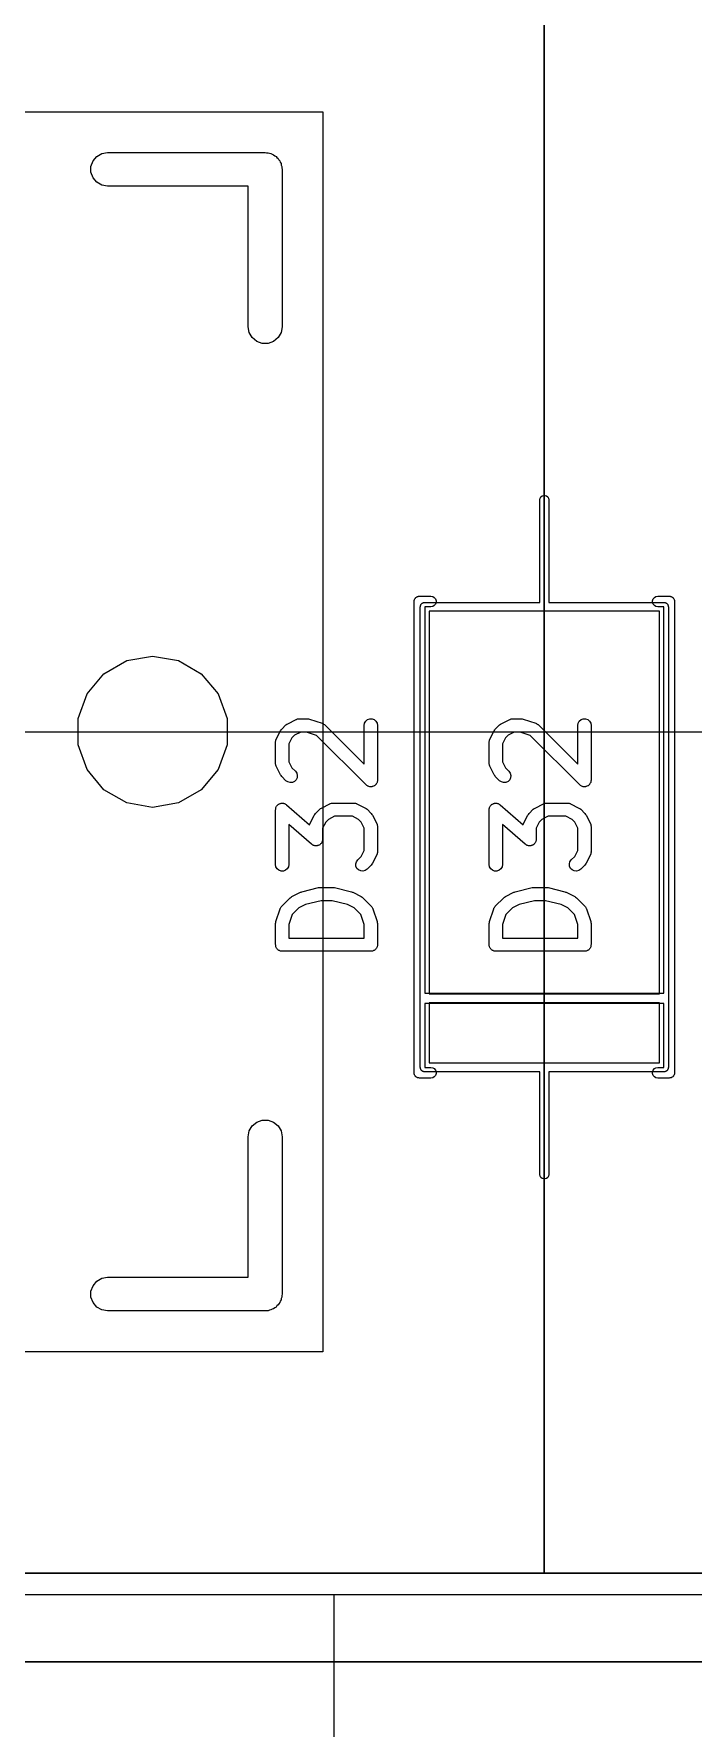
# Model space of a CAD drawing. Header units: millimetres. Extents: x 24 to 200, y 24 to 188.
# Drawn here: x 85.77 to 93.2, y 68.38 to 87.5 of the extents above; entities that cross this region are included whole.
import ezdxf

# ---------------------------------------------------------------- set-up
doc = ezdxf.new("R2010")
doc.units = ezdxf.units.MM
for name, color, linetype in [('3_SwitchPlate', 6, 'Continuous'), ('5_左天板', 1, 'Continuous'), ('7_PCBサンプル', 7, 'Continuous')]:
    doc.layers.add(name, color=color, linetype=linetype)
doc.layers.add('補助線', color=4, linetype='Continuous', lineweight=5, transparency=0.5)

# ---------------------------------------------------------------- blocks, each defined once
blk = doc.blocks.new('hhskb2-F.SilkS')
at = {"layer": '7_PCBサンプル'}
for p, q in [((73.3844, -100.617), (73.407, -100.555)), ((73.3844, -100.683), (73.3844, -100.617)), ((73.407, -100.555), (73.4495, -100.504)), ((73.4495, -100.504), (73.5068, -100.471)), ((73.5068, -100.471), (73.572, -100.459)), ((73.572, -100.459), (75.35, -100.459)), ((75.35, -100.459), (75.3664, -100.462)), ((75.3664, -100.462), (75.3831, -100.462)), ((75.3831, -100.462), (75.3987, -100.468)), ((75.3987, -100.468), (75.4152, -100.471)), ((75.4152, -100.471), (75.4296, -100.479)), ((75.4296, -100.479), (75.4453, -100.485)), ((75.4453, -100.485), (75.458, -100.496)), ((75.458, -100.496), (75.4725, -100.504)), ((75.4725, -100.504), (75.4832, -100.517)), ((75.4832, -100.517), (75.4959, -100.528)), ((75.4959, -100.528), (75.5043, -100.542)), ((75.5043, -100.542), (75.515, -100.555)), ((75.515, -100.555), (75.5207, -100.57)), ((75.5207, -100.57), (75.529, -100.585)), ((75.529, -100.585), (75.5319, -100.601)), ((75.5319, -100.601), (75.5376, -100.617)), ((75.5376, -100.617), (75.5376, -100.634)), ((73.407, -100.745), (73.3844, -100.683)), ((73.4495, -100.796), (73.407, -100.745)), ((73.5068, -100.829), (73.4495, -100.796)), ((75.5376, -100.634), (75.5405, -100.65)), ((75.5405, -100.65), (75.5405, -102.428)), ((73.572, -100.84), (73.5068, -100.829)), ((75.1595, -100.84), (73.572, -100.84)), ((75.1595, -102.428), (75.1595, -100.84)), ((75.171, -102.493), (75.1595, -102.428)), ((75.2041, -102.55), (75.171, -102.493)), ((75.529, -102.493), (75.4959, -102.55)), ((75.5405, -102.428), (75.529, -102.493)), ((75.2548, -102.593), (75.2041, -102.55)), ((75.3169, -102.616), (75.2548, -102.593)), ((75.3831, -102.616), (75.3169, -102.616)), ((75.4453, -102.593), (75.3831, -102.616)), ((75.4959, -102.55), (75.4453, -102.593)), ((77.03, -105.53), (77.0309, -105.525)), ((77.03, -110.85), (77.03, -105.53)), ((77.0309, -105.52), (77.0327, -105.515)), ((77.0309, -105.525), (77.0309, -105.52)), ((77.0327, -105.515), (77.0336, -105.509)), ((77.0336, -105.509), (77.0362, -105.505)), ((77.0362, -105.505), (77.038, -105.5)), ((77.038, -105.5), (77.0414, -105.496)), ((77.0414, -105.496), (77.044, -105.491)), ((77.044, -105.491), (77.0481, -105.488)), ((77.0481, -105.488), (77.0514, -105.484)), ((77.0514, -105.484), (77.056, -105.481)), ((77.056, -105.481), (77.06, -105.478)), ((77.06, -105.478), (77.0649, -105.476)), ((77.0649, -105.476), (77.0695, -105.474)), ((77.0695, -105.474), (77.0747, -105.473)), ((77.0747, -105.473), (77.0796, -105.471)), ((77.0796, -105.471), (77.0848, -105.471)), ((77.0848, -105.471), (77.09, -105.47)), ((77.09, -105.47), (77.22, -105.47)), ((77.22, -105.59), (77.15, -105.59)), ((77.15, -105.59), (77.15, -109.95)), ((77.22, -105.47), (77.2405, -105.474)), ((77.2405, -105.586), (77.22, -105.59)), ((77.2405, -105.474), (77.2586, -105.484)), ((77.2586, -105.576), (77.2405, -105.586)), ((77.2586, -105.484), (77.272, -105.5)), ((77.272, -105.56), (77.2586, -105.576)), ((77.272, -105.5), (77.2791, -105.52)), ((77.2791, -105.54), (77.272, -105.56)), ((77.2791, -105.52), (77.2791, -105.54)), ((79.7209, -105.52), (79.728, -105.5)), ((79.7209, -105.54), (79.7209, -105.52)), ((79.728, -105.56), (79.7209, -105.54)), ((79.728, -105.5), (79.7414, -105.484)), ((79.7414, -105.576), (79.728, -105.56)), ((79.7414, -105.484), (79.7595, -105.474)), ((79.7595, -105.586), (79.7414, -105.576)), ((79.7595, -105.474), (79.78, -105.47)), ((79.78, -105.59), (79.7595, -105.586)), ((79.78, -105.47), (79.91, -105.47)), ((79.85, -105.59), (79.78, -105.59)), ((79.85, -109.95), (79.85, -105.59)), ((79.91, -105.47), (79.9152, -105.471)), ((79.9152, -105.471), (79.9204, -105.471)), ((79.9204, -105.471), (79.9253, -105.473)), ((79.9253, -105.473), (79.9305, -105.474)), ((79.9305, -105.474), (79.9351, -105.476)), ((79.9351, -105.476), (79.94, -105.478)), ((79.94, -105.478), (79.944, -105.481)), ((79.944, -105.481), (79.9486, -105.484)), ((79.9486, -105.484), (79.9519, -105.488)), ((79.9519, -105.488), (79.956, -105.491)), ((79.956, -105.491), (79.9586, -105.496)), ((79.9586, -105.496), (79.962, -105.5)), ((79.962, -105.5), (79.9638, -105.505)), ((79.9638, -105.505), (79.9664, -105.509)), ((79.9664, -105.509), (79.9673, -105.515)), ((79.9673, -105.515), (79.9691, -105.52)), ((79.9691, -105.52), (79.9691, -105.525)), ((79.9691, -105.525), (79.97, -105.53)), ((79.97, -105.53), (79.97, -110.85)), ((73.7879, -106.197), (74.08, -106.146)), ((74.08, -106.146), (74.3721, -106.197)), ((73.3403, -106.573), (73.531, -106.346)), ((73.531, -106.346), (73.7879, -106.197)), ((74.3721, -106.197), (74.629, -106.346)), ((74.629, -106.346), (74.8197, -106.573)), ((73.2388, -106.852), (73.3403, -106.573)), ((74.8197, -106.573), (74.9212, -106.852)), ((73.2388, -107.148), (73.2388, -106.852)), ((74.9212, -106.852), (74.9212, -107.148)), ((75.537, -106.97), (75.5846, -106.923)), ((75.5846, -106.923), (75.5944, -106.916)), ((75.5944, -106.916), (75.6041, -106.909)), ((75.6041, -106.909), (75.6993, -106.861)), ((75.6993, -106.861), (75.7035, -106.86)), ((75.7035, -106.86), (75.7072, -106.858)), ((75.7072, -106.858), (75.7159, -106.856)), ((75.7159, -106.856), (75.7243, -106.854)), ((75.7243, -106.854), (75.7286, -106.854)), ((75.7286, -106.854), (75.7329, -106.853)), ((75.7329, -106.853), (75.8281, -106.853)), ((75.8281, -106.853), (75.8399, -106.855)), ((75.8399, -106.855), (75.8518, -106.857)), ((75.8518, -106.857), (75.9947, -106.905)), ((75.9947, -106.905), (75.9985, -106.907)), ((75.9985, -106.907), (76.0026, -106.908)), ((76.0026, -106.908), (76.0098, -106.913)), ((76.0098, -106.913), (76.0176, -106.917)), ((76.0176, -106.917), (76.0204, -106.92)), ((76.0204, -106.92), (76.024, -106.923)), ((76.024, -106.923), (76.4674, -107.366)), ((76.4674, -106.928), (76.4719, -106.902)), ((76.4674, -107.366), (76.4674, -106.928)), ((76.4719, -106.902), (76.4849, -106.88)), ((76.4849, -106.88), (76.5049, -106.863)), ((76.5049, -106.863), (76.5294, -106.854)), ((76.5294, -106.854), (76.5554, -106.854)), ((76.5554, -106.854), (76.5799, -106.863)), ((76.5799, -106.863), (76.5998, -106.88)), ((76.5998, -106.88), (76.6129, -106.902)), ((76.6129, -106.902), (76.6174, -106.928)), ((76.6174, -106.928), (76.6174, -107.547)), ((75.4674, -107.119), (75.4681, -107.114)), ((75.4674, -107.357), (75.4674, -107.119)), ((75.4679, -107.11), (75.4704, -107.102)), ((75.4681, -107.114), (75.4679, -107.11)), ((75.4704, -107.102), (75.4719, -107.093)), ((75.4719, -107.093), (75.4741, -107.089)), ((75.4741, -107.089), (75.4753, -107.085)), ((75.4753, -107.085), (75.5229, -106.99)), ((75.5229, -106.99), (75.5301, -106.98)), ((75.5301, -106.98), (75.537, -106.97)), ((75.6516, -107.068), (75.6174, -107.136)), ((75.682, -107.037), (75.6516, -107.068)), ((75.7506, -107.003), (75.682, -107.037)), ((75.8159, -107.003), (75.7506, -107.003)), ((75.9304, -107.041), (75.8159, -107.003)), ((76.4893, -107.6), (75.9304, -107.041)), ((73.3403, -107.427), (73.2388, -107.148)), ((74.9212, -107.148), (74.8197, -107.427)), ((75.6174, -107.136), (75.6174, -107.339)), ((73.531, -107.654), (73.3403, -107.427)), ((74.8197, -107.427), (74.629, -107.654)), ((75.4681, -107.361), (75.4674, -107.357)), ((75.4679, -107.365), (75.4681, -107.361)), ((75.4704, -107.374), (75.4679, -107.365)), ((75.4719, -107.382), (75.4704, -107.374)), ((75.4741, -107.386), (75.4719, -107.382)), ((75.4753, -107.39), (75.4741, -107.386)), ((75.5229, -107.485), (75.4753, -107.39)), ((75.5301, -107.495), (75.5229, -107.485)), ((75.537, -107.505), (75.5301, -107.495)), ((75.5846, -107.553), (75.537, -107.505)), ((75.6174, -107.339), (75.6516, -107.407)), ((75.6516, -107.407), (75.6907, -107.446)), ((75.6907, -107.446), (75.7056, -107.468)), ((75.7056, -107.468), (75.7123, -107.493)), ((75.7123, -107.493), (75.7101, -107.519)), ((73.7879, -107.803), (73.531, -107.654)), ((74.629, -107.654), (74.3721, -107.803)), ((75.6059, -107.567), (75.5846, -107.553)), ((75.6311, -107.574), (75.6059, -107.567)), ((75.657, -107.572), (75.6311, -107.574)), ((75.6806, -107.561), (75.657, -107.572)), ((75.6991, -107.543), (75.6806, -107.561)), ((75.7101, -107.519), (75.6991, -107.543)), ((76.4974, -107.606), (76.4893, -107.6)), ((76.5049, -107.612), (76.4974, -107.606)), ((76.508, -107.613), (76.5049, -107.612)), ((76.5107, -107.615), (76.508, -107.613)), ((76.5202, -107.618), (76.5107, -107.615)), ((76.5294, -107.621), (76.5202, -107.618)), ((76.5327, -107.621), (76.5294, -107.621)), ((76.5358, -107.622), (76.5327, -107.621)), ((76.5456, -107.621), (76.5358, -107.622)), ((76.5554, -107.621), (76.5456, -107.621)), ((76.5585, -107.62), (76.5554, -107.621)), ((76.5618, -107.62), (76.5585, -107.62)), ((76.5707, -107.615), (76.5618, -107.62)), ((76.5799, -107.612), (76.5707, -107.615)), ((76.5824, -107.61), (76.5799, -107.612)), ((76.5854, -107.609), (76.5824, -107.61)), ((76.5923, -107.602), (76.5854, -107.609)), ((76.5998, -107.595), (76.5923, -107.602)), ((76.6015, -107.592), (76.5998, -107.595)), ((76.6038, -107.59), (76.6015, -107.592)), ((76.608, -107.581), (76.6038, -107.59)), ((76.6129, -107.573), (76.608, -107.581)), ((76.6134, -107.57), (76.6129, -107.573)), ((76.6148, -107.567), (76.6134, -107.57)), ((76.6157, -107.557), (76.6148, -107.567)), ((76.6174, -107.547), (76.6157, -107.557)), ((74.08, -107.854), (73.7879, -107.803)), ((74.3721, -107.803), (74.08, -107.854)), ((75.4674, -107.88), (75.4687, -107.873)), ((75.4674, -108.5), (75.4674, -107.88)), ((75.4687, -107.873), (75.4688, -107.866)), ((75.4688, -107.866), (75.4709, -107.861)), ((75.4709, -107.861), (75.4719, -107.855)), ((75.4719, -107.855), (75.4756, -107.848)), ((75.4756, -107.848), (75.4782, -107.842)), ((75.4782, -107.842), (75.482, -107.837)), ((75.482, -107.837), (75.4849, -107.832)), ((75.4849, -107.832), (75.4905, -107.828)), ((75.4905, -107.828), (75.4954, -107.822)), ((75.4954, -107.822), (75.5004, -107.819)), ((75.5004, -107.819), (75.5049, -107.816)), ((75.5049, -107.816), (75.5118, -107.813)), ((75.5118, -107.813), (75.5182, -107.809)), ((75.5182, -107.809), (75.5239, -107.809)), ((75.5239, -107.809), (75.5294, -107.807)), ((75.5294, -107.807), (75.5367, -107.807)), ((75.5367, -107.807), (75.5439, -107.805)), ((75.5439, -107.805), (75.5496, -107.807)), ((75.5496, -107.807), (75.5554, -107.807)), ((75.5554, -107.807), (75.5623, -107.809)), ((75.5623, -107.809), (75.5695, -107.811)), ((75.5695, -107.811), (75.5744, -107.814)), ((75.5744, -107.814), (75.5799, -107.816)), ((75.5799, -107.816), (75.5855, -107.82)), ((75.5855, -107.82), (75.5918, -107.824)), ((75.5918, -107.824), (75.8518, -108.052)), ((75.9179, -107.923), (75.9655, -107.875)), ((75.9655, -107.875), (75.9754, -107.868)), ((75.9754, -107.868), (75.985, -107.861)), ((75.985, -107.861), (76.0803, -107.813)), ((76.0803, -107.813), (76.0844, -107.812)), ((76.0844, -107.812), (76.0882, -107.81)), ((76.0882, -107.81), (76.0968, -107.808)), ((76.0968, -107.808), (76.1052, -107.806)), ((76.1052, -107.806), (76.1096, -107.806)), ((76.1096, -107.806), (76.1138, -107.805)), ((76.1138, -107.805), (76.3519, -107.805)), ((76.3519, -107.805), (76.3562, -107.806)), ((76.3562, -107.806), (76.3605, -107.806)), ((76.3605, -107.806), (76.3689, -107.808)), ((76.3689, -107.808), (76.3776, -107.81)), ((76.3776, -107.81), (76.3813, -107.812)), ((76.3813, -107.812), (76.3854, -107.813)), ((76.3854, -107.813), (76.4807, -107.861)), ((76.4807, -107.861), (76.4903, -107.868)), ((76.4903, -107.868), (76.5002, -107.875)), ((76.5002, -107.875), (76.5478, -107.923)), ((75.8739, -108.27), (75.6174, -108.046)), ((75.6174, -108.046), (75.6174, -108.5)), ((75.8518, -108.052), (75.8529, -108.045)), ((75.8529, -108.045), (75.855, -108.042)), ((75.855, -108.042), (75.8563, -108.037)), ((75.8563, -108.037), (75.9039, -107.942)), ((75.9039, -107.942), (75.911, -107.933)), ((75.911, -107.933), (75.9179, -107.923)), ((76.0326, -108.02), (75.9983, -108.089)), ((76.063, -107.99), (76.0326, -108.02)), ((76.1315, -107.955), (76.063, -107.99)), ((76.3342, -107.955), (76.1315, -107.955)), ((76.4027, -107.99), (76.3342, -107.955)), ((76.4331, -108.02), (76.4027, -107.99)), ((76.4674, -108.089), (76.4331, -108.02)), ((76.5478, -107.923), (76.5547, -107.933)), ((76.5547, -107.933), (76.5618, -107.942)), ((76.5618, -107.942), (76.6095, -108.037)), ((76.6095, -108.037), (76.6107, -108.042)), ((76.6107, -108.042), (76.6129, -108.045)), ((76.6129, -108.045), (76.6144, -108.054)), ((76.6144, -108.054), (76.6169, -108.062)), ((76.6169, -108.062), (76.6166, -108.067)), ((76.6166, -108.067), (76.6174, -108.071)), ((76.6174, -108.071), (76.6174, -108.357)), ((75.8802, -108.274), (75.8739, -108.27)), ((75.9703, -108.272), (75.9653, -108.275)), ((75.9752, -108.267), (75.9703, -108.272)), ((75.9808, -108.262), (75.9752, -108.267)), ((75.9837, -108.257), (75.9808, -108.262)), ((75.9875, -108.253), (75.9837, -108.257)), ((75.9901, -108.246), (75.9875, -108.253)), ((75.9938, -108.239), (75.9901, -108.246)), ((75.9948, -108.234), (75.9938, -108.239)), ((75.9969, -108.228), (75.9948, -108.234)), ((75.9971, -108.221), (75.9969, -108.228)), ((75.9983, -108.214), (75.9971, -108.221)), ((75.9983, -108.089), (75.9983, -108.214)), ((76.4674, -108.339), (76.4674, -108.089)), ((75.8858, -108.279), (75.8802, -108.274)), ((75.8913, -108.281), (75.8858, -108.279)), ((75.8962, -108.284), (75.8913, -108.281)), ((75.9034, -108.285), (75.8962, -108.284)), ((75.9103, -108.288), (75.9034, -108.285)), ((75.9161, -108.288), (75.9103, -108.288)), ((75.9218, -108.289), (75.9161, -108.288)), ((75.929, -108.288), (75.9218, -108.289)), ((75.9364, -108.288), (75.929, -108.288)), ((75.9418, -108.286), (75.9364, -108.288)), ((75.9475, -108.285), (75.9418, -108.286)), ((75.9539, -108.281), (75.9475, -108.285)), ((75.9608, -108.279), (75.9539, -108.281)), ((75.9653, -108.275), (75.9608, -108.279)), ((76.3792, -108.468), (76.3941, -108.446)), ((76.3941, -108.446), (76.4331, -108.407)), ((76.4331, -108.407), (76.4674, -108.339)), ((76.6095, -108.39), (76.5618, -108.485)), ((76.6107, -108.386), (76.6095, -108.39)), ((76.6129, -108.382), (76.6107, -108.386)), ((76.6144, -108.374), (76.6129, -108.382)), ((76.6169, -108.365), (76.6144, -108.374)), ((76.6174, -108.357), (76.6166, -108.361)), ((76.6166, -108.361), (76.6169, -108.365)), ((75.4719, -108.525), (75.4674, -108.5)), ((75.4849, -108.548), (75.4719, -108.525)), ((75.5049, -108.564), (75.4849, -108.548)), ((75.5294, -108.573), (75.5049, -108.564)), ((75.5554, -108.573), (75.5294, -108.573)), ((75.5799, -108.564), (75.5554, -108.573)), ((75.5998, -108.548), (75.5799, -108.564)), ((75.6129, -108.525), (75.5998, -108.548)), ((75.6174, -108.5), (75.6129, -108.525)), ((76.3724, -108.493), (76.3792, -108.468)), ((76.3747, -108.519), (76.3724, -108.493)), ((76.3857, -108.543), (76.3747, -108.519)), ((76.4041, -108.561), (76.3857, -108.543)), ((76.4277, -108.572), (76.4041, -108.561)), ((76.4537, -108.574), (76.4277, -108.572)), ((76.4788, -108.567), (76.4537, -108.574)), ((76.5002, -108.553), (76.4788, -108.567)), ((76.5478, -108.505), (76.5002, -108.553)), ((76.5547, -108.495), (76.5478, -108.505)), ((76.5618, -108.485), (76.5547, -108.495)), ((75.6517, -108.861), (75.7469, -108.813)), ((75.7469, -108.813), (75.7548, -108.811)), ((75.7548, -108.811), (75.7623, -108.808)), ((75.7623, -108.808), (75.9528, -108.76)), ((75.9528, -108.76), (75.9619, -108.759)), ((75.9619, -108.759), (75.971, -108.758)), ((75.971, -108.758), (76.1138, -108.758)), ((76.1138, -108.758), (76.1228, -108.759)), ((76.1228, -108.759), (76.132, -108.76)), ((76.132, -108.76), (76.3225, -108.808)), ((76.3225, -108.808), (76.33, -108.811)), ((76.33, -108.811), (76.3378, -108.813)), ((76.3378, -108.813), (76.4331, -108.861)), ((75.4712, -109.142), (75.5188, -109)), ((75.5188, -109), (75.5209, -108.996)), ((75.5209, -108.996), (75.522, -108.992)), ((75.522, -108.992), (75.5271, -108.984)), ((75.5271, -108.984), (75.5313, -108.977)), ((75.5313, -108.977), (75.5345, -108.974)), ((75.5345, -108.974), (75.537, -108.97)), ((75.537, -108.97), (75.6322, -108.875)), ((75.6322, -108.875), (75.642, -108.868)), ((75.642, -108.868), (75.6517, -108.861)), ((75.7297, -108.99), (75.6556, -109.064)), ((75.8067, -108.951), (75.7297, -108.99)), ((75.9802, -108.908), (75.8067, -108.951)), ((76.1046, -108.908), (75.9802, -108.908)), ((76.2781, -108.951), (76.1046, -108.908)), ((76.3551, -108.99), (76.2781, -108.951)), ((76.4292, -109.064), (76.3551, -108.99)), ((76.4331, -108.861), (76.4427, -108.868)), ((76.4427, -108.868), (76.4526, -108.875)), ((76.4526, -108.875), (76.5478, -108.97)), ((76.5478, -108.97), (76.5503, -108.974)), ((76.5503, -108.974), (76.5535, -108.977)), ((76.5535, -108.977), (76.5577, -108.984)), ((76.5577, -108.984), (76.5627, -108.992)), ((76.5627, -108.992), (76.5639, -108.996)), ((76.5639, -108.996), (76.5659, -109)), ((76.5659, -109), (76.6135, -109.142)), ((75.4674, -109.166), (75.4695, -109.154)), ((75.4674, -109.404), (75.4674, -109.166)), ((75.4695, -109.154), (75.4712, -109.142)), ((75.6556, -109.064), (75.6174, -109.178)), ((75.6174, -109.178), (75.6174, -109.329)), ((76.4674, -109.178), (76.4292, -109.064)), ((76.4674, -109.329), (76.4674, -109.178)), ((76.6135, -109.142), (76.6153, -109.154)), ((76.6153, -109.154), (76.6174, -109.166)), ((76.6174, -109.166), (76.6174, -109.404)), ((75.4685, -109.411), (75.4674, -109.404)), ((75.4685, -109.417), (75.4685, -109.411)), ((75.4708, -109.423), (75.4685, -109.417)), ((75.6174, -109.329), (76.4674, -109.329)), ((76.6162, -109.417), (76.614, -109.423)), ((76.6174, -109.404), (76.6162, -109.411)), ((76.6162, -109.411), (76.6162, -109.417)), ((75.4719, -109.43), (75.4708, -109.423)), ((75.4752, -109.436), (75.4719, -109.43)), ((75.4774, -109.442), (75.4752, -109.436)), ((75.4816, -109.447), (75.4774, -109.442)), ((75.4849, -109.452), (75.4816, -109.447)), ((75.49, -109.457), (75.4849, -109.452)), ((75.4942, -109.462), (75.49, -109.457)), ((75.4999, -109.465), (75.4942, -109.462)), ((75.5049, -109.469), (75.4999, -109.465)), ((75.511, -109.471), (75.5049, -109.469)), ((75.5167, -109.475), (75.511, -109.471)), ((75.5232, -109.476), (75.5167, -109.475)), ((75.5294, -109.478), (75.5232, -109.476)), ((75.5359, -109.478), (75.5294, -109.478)), ((75.5424, -109.479), (75.5359, -109.478)), ((76.5424, -109.479), (75.5424, -109.479)), ((76.5488, -109.478), (76.5424, -109.479)), ((76.5554, -109.478), (76.5488, -109.478)), ((76.5616, -109.476), (76.5554, -109.478)), ((76.568, -109.475), (76.5616, -109.476)), ((76.5737, -109.471), (76.568, -109.475)), ((76.5799, -109.469), (76.5737, -109.471)), ((76.5849, -109.465), (76.5799, -109.469)), ((76.5906, -109.462), (76.5849, -109.465)), ((76.5948, -109.457), (76.5906, -109.462)), ((76.5998, -109.452), (76.5948, -109.457)), ((76.6031, -109.447), (76.5998, -109.452)), ((76.6073, -109.442), (76.6031, -109.447)), ((76.6096, -109.436), (76.6073, -109.442)), ((76.6129, -109.43), (76.6096, -109.436)), ((76.614, -109.423), (76.6129, -109.43)), ((77.15, -109.95), (79.85, -109.95)), ((79.85, -110.07), (77.15, -110.07)), ((77.15, -110.07), (77.15, -110.79)), ((79.85, -110.79), (79.85, -110.07)), ((77.0309, -110.855), (77.03, -110.85)), ((77.0309, -110.86), (77.0309, -110.855)), ((77.0327, -110.865), (77.0309, -110.86)), ((77.0336, -110.871), (77.0327, -110.865)), ((77.0362, -110.875), (77.0336, -110.871)), ((77.038, -110.88), (77.0362, -110.875)), ((77.0414, -110.884), (77.038, -110.88)), ((77.044, -110.889), (77.0414, -110.884)), ((77.0481, -110.892), (77.044, -110.889)), ((77.0514, -110.896), (77.0481, -110.892)), ((77.056, -110.899), (77.0514, -110.896)), ((77.06, -110.902), (77.056, -110.899)), ((77.0649, -110.904), (77.06, -110.902)), ((77.0695, -110.906), (77.0649, -110.904)), ((77.0747, -110.907), (77.0695, -110.906)), ((77.0796, -110.909), (77.0747, -110.907)), ((77.0848, -110.909), (77.0796, -110.909)), ((77.09, -110.91), (77.0848, -110.909)), ((77.22, -110.91), (77.09, -110.91)), ((77.15, -110.79), (77.22, -110.79)), ((77.22, -110.79), (77.2405, -110.794)), ((77.2405, -110.906), (77.22, -110.91)), ((77.2405, -110.794), (77.2586, -110.804)), ((77.2586, -110.896), (77.2405, -110.906)), ((77.2586, -110.804), (77.272, -110.82)), ((77.272, -110.88), (77.2586, -110.896)), ((77.272, -110.82), (77.2791, -110.84)), ((77.2791, -110.86), (77.272, -110.88)), ((77.2791, -110.84), (77.2791, -110.86)), ((79.7209, -110.84), (79.728, -110.82)), ((79.7209, -110.86), (79.7209, -110.84)), ((79.728, -110.88), (79.7209, -110.86)), ((79.728, -110.82), (79.7414, -110.804)), ((79.7414, -110.896), (79.728, -110.88)), ((79.7414, -110.804), (79.7595, -110.794)), ((79.7595, -110.906), (79.7414, -110.896)), ((79.7595, -110.794), (79.78, -110.79)), ((79.78, -110.91), (79.7595, -110.906)), ((79.78, -110.79), (79.85, -110.79)), ((79.91, -110.91), (79.78, -110.91)), ((79.9152, -110.909), (79.91, -110.91)), ((79.9204, -110.909), (79.9152, -110.909)), ((79.9253, -110.907), (79.9204, -110.909)), ((79.9305, -110.906), (79.9253, -110.907)), ((79.9351, -110.904), (79.9305, -110.906)), ((79.94, -110.902), (79.9351, -110.904)), ((79.944, -110.899), (79.94, -110.902)), ((79.9486, -110.896), (79.944, -110.899)), ((79.9519, -110.892), (79.9486, -110.896)), ((79.956, -110.889), (79.9519, -110.892)), ((79.9586, -110.884), (79.956, -110.889)), ((79.962, -110.88), (79.9586, -110.884)), ((79.9638, -110.875), (79.962, -110.88)), ((79.9664, -110.871), (79.9638, -110.875)), ((79.9673, -110.865), (79.9664, -110.871)), ((79.9691, -110.86), (79.9673, -110.865)), ((79.97, -110.85), (79.9691, -110.855)), ((79.9691, -110.855), (79.9691, -110.86)), ((75.1595, -111.572), (75.171, -111.507)), ((75.171, -111.507), (75.2041, -111.45)), ((75.2041, -111.45), (75.2548, -111.407)), ((75.2548, -111.407), (75.3169, -111.384)), ((75.3169, -111.384), (75.3831, -111.384)), ((75.3831, -111.384), (75.4453, -111.407)), ((75.4453, -111.407), (75.4959, -111.45)), ((75.4959, -111.45), (75.529, -111.507)), ((75.529, -111.507), (75.5405, -111.572)), ((75.1595, -113.159), (75.1595, -111.572)), ((75.5405, -111.572), (75.5405, -113.35)), ((73.407, -113.255), (73.4495, -113.204)), ((73.4495, -113.204), (73.5068, -113.171)), ((73.5068, -113.171), (73.572, -113.159)), ((73.572, -113.159), (75.1595, -113.159)), ((73.3844, -113.317), (73.407, -113.255)), ((73.3844, -113.383), (73.3844, -113.317)), ((73.407, -113.445), (73.3844, -113.383)), ((75.5207, -113.43), (75.515, -113.445)), ((75.529, -113.415), (75.5207, -113.43)), ((75.5319, -113.399), (75.529, -113.415)), ((75.5376, -113.383), (75.5319, -113.399)), ((75.5405, -113.35), (75.5376, -113.366)), ((75.5376, -113.366), (75.5376, -113.383)), ((73.4495, -113.496), (73.407, -113.445)), ((73.5068, -113.529), (73.4495, -113.496)), ((73.572, -113.54), (73.5068, -113.529)), ((75.35, -113.54), (73.572, -113.54)), ((75.3664, -113.538), (75.35, -113.54)), ((75.3831, -113.538), (75.3664, -113.538)), ((75.3987, -113.532), (75.3831, -113.538)), ((75.4152, -113.529), (75.3987, -113.532)), ((75.4296, -113.521), (75.4152, -113.529)), ((75.4453, -113.515), (75.4296, -113.521)), ((75.458, -113.504), (75.4453, -113.515)), ((75.4725, -113.496), (75.458, -113.504)), ((75.4832, -113.483), (75.4725, -113.496)), ((75.4959, -113.472), (75.4832, -113.483)), ((75.5043, -113.458), (75.4959, -113.472)), ((75.515, -113.445), (75.5043, -113.458))]:
    blk.add_line(p, q, dxfattribs=at)
blk = doc.blocks.new('hhskb2-F.Fab')
at = {"layer": '7_PCBサンプル'}
for p, q in [((78.45, -104.38), (78.453, -104.363)), ((78.45, -105.54), (78.45, -104.38)), ((78.453, -104.363), (78.4617, -104.348)), ((78.4617, -104.348), (78.475, -104.337)), ((78.475, -104.337), (78.4913, -104.331)), ((78.4913, -104.331), (78.5087, -104.331)), ((78.5087, -104.331), (78.525, -104.337)), ((78.525, -104.337), (78.5383, -104.348)), ((78.5383, -104.348), (78.547, -104.363)), ((78.547, -104.363), (78.55, -104.38)), ((78.55, -104.38), (78.55, -105.54)), ((77.1, -105.59), (77.1008, -105.586)), ((77.1, -110.79), (77.1, -105.59)), ((77.1008, -105.581), (77.1023, -105.577)), ((77.1008, -105.586), (77.1008, -105.581)), ((77.1023, -105.577), (77.103, -105.573)), ((77.103, -105.573), (77.1052, -105.569)), ((77.1052, -105.569), (77.1067, -105.565)), ((77.1067, -105.565), (77.1095, -105.562)), ((77.1095, -105.562), (77.1117, -105.558)), ((77.1117, -105.558), (77.115, -105.555)), ((77.115, -105.555), (77.1179, -105.552)), ((77.1179, -105.552), (77.1216, -105.55)), ((77.1216, -105.55), (77.125, -105.547)), ((77.125, -105.547), (77.1291, -105.545)), ((77.1291, -105.545), (77.1329, -105.543)), ((77.1329, -105.543), (77.1372, -105.542)), ((77.1372, -105.542), (77.1413, -105.541)), ((77.1413, -105.541), (77.1457, -105.541)), ((77.1457, -105.541), (77.15, -105.54)), ((77.15, -105.54), (78.45, -105.54)), ((78.55, -105.54), (79.85, -105.54)), ((79.85, -105.54), (79.8543, -105.541)), ((79.8543, -105.541), (79.8587, -105.541)), ((79.8587, -105.541), (79.8628, -105.542)), ((79.8628, -105.542), (79.8671, -105.543)), ((79.8671, -105.543), (79.8709, -105.545)), ((79.8709, -105.545), (79.875, -105.547)), ((79.875, -105.547), (79.8784, -105.55)), ((79.8784, -105.55), (79.8821, -105.552)), ((79.8821, -105.552), (79.885, -105.555)), ((79.885, -105.555), (79.8883, -105.558)), ((79.8883, -105.558), (79.8905, -105.562)), ((79.8905, -105.562), (79.8933, -105.565)), ((79.8933, -105.565), (79.8948, -105.569)), ((79.8948, -105.569), (79.897, -105.573)), ((79.897, -105.573), (79.8977, -105.577)), ((79.8977, -105.577), (79.8992, -105.581)), ((79.8992, -105.581), (79.8992, -105.586)), ((79.8992, -105.586), (79.9, -105.59)), ((79.9, -105.59), (79.9, -110.79)), ((77.2, -105.64), (77.2, -109.96)), ((79.8, -105.64), (77.2, -105.64)), ((79.8, -109.96), (79.8, -105.64)), ((77.947, -106.97), (77.9946, -106.923)), ((77.9946, -106.923), (78.0044, -106.916)), ((78.0044, -106.916), (78.0141, -106.909)), ((78.0141, -106.909), (78.1093, -106.861)), ((78.1093, -106.861), (78.1135, -106.86)), ((78.1135, -106.86), (78.1172, -106.858)), ((78.1172, -106.858), (78.1259, -106.856)), ((78.1259, -106.856), (78.1343, -106.854)), ((78.1343, -106.854), (78.1386, -106.854)), ((78.1386, -106.854), (78.1429, -106.853)), ((78.1429, -106.853), (78.2381, -106.853)), ((78.2381, -106.853), (78.2499, -106.855)), ((78.2499, -106.855), (78.2618, -106.857)), ((78.2618, -106.857), (78.4047, -106.905)), ((78.4047, -106.905), (78.4085, -106.907)), ((78.4085, -106.907), (78.4126, -106.908)), ((78.4126, -106.908), (78.4198, -106.913)), ((78.4198, -106.913), (78.4276, -106.917)), ((78.4276, -106.917), (78.4304, -106.92)), ((78.4304, -106.92), (78.434, -106.923)), ((78.434, -106.923), (78.8774, -107.366)), ((78.8774, -106.928), (78.8819, -106.902)), ((78.8774, -107.366), (78.8774, -106.928)), ((78.8819, -106.902), (78.8949, -106.88)), ((78.8949, -106.88), (78.9149, -106.863)), ((78.9149, -106.863), (78.9394, -106.854)), ((78.9394, -106.854), (78.9654, -106.854)), ((78.9654, -106.854), (78.9899, -106.863)), ((78.9899, -106.863), (79.0098, -106.88)), ((79.0098, -106.88), (79.0229, -106.902)), ((79.0229, -106.902), (79.0274, -106.928)), ((79.0274, -106.928), (79.0274, -107.547)), ((77.8774, -107.119), (77.8781, -107.114)), ((77.8774, -107.357), (77.8774, -107.119)), ((77.8779, -107.11), (77.8804, -107.102)), ((77.8781, -107.114), (77.8779, -107.11)), ((77.8804, -107.102), (77.8819, -107.093)), ((77.8819, -107.093), (77.8841, -107.089)), ((77.8841, -107.089), (77.8853, -107.085)), ((77.8853, -107.085), (77.9329, -106.99)), ((77.9329, -106.99), (77.9401, -106.98)), ((77.9401, -106.98), (77.947, -106.97)), ((78.0616, -107.068), (78.0274, -107.136)), ((78.092, -107.037), (78.0616, -107.068)), ((78.1606, -107.003), (78.092, -107.037)), ((78.2259, -107.003), (78.1606, -107.003)), ((78.3404, -107.041), (78.2259, -107.003)), ((78.8993, -107.6), (78.3404, -107.041)), ((78.0274, -107.136), (78.0274, -107.339)), ((77.8781, -107.361), (77.8774, -107.357)), ((77.8779, -107.365), (77.8781, -107.361)), ((77.8804, -107.374), (77.8779, -107.365)), ((77.8819, -107.382), (77.8804, -107.374)), ((77.8841, -107.386), (77.8819, -107.382)), ((77.8853, -107.39), (77.8841, -107.386)), ((77.9329, -107.485), (77.8853, -107.39)), ((77.9401, -107.495), (77.9329, -107.485)), ((77.947, -107.505), (77.9401, -107.495)), ((77.9946, -107.553), (77.947, -107.505)), ((78.0274, -107.339), (78.0616, -107.407)), ((78.0616, -107.407), (78.1007, -107.446)), ((78.1007, -107.446), (78.1156, -107.468)), ((78.1156, -107.468), (78.1223, -107.493)), ((78.1223, -107.493), (78.1201, -107.519)), ((78.0159, -107.567), (77.9946, -107.553)), ((78.0411, -107.574), (78.0159, -107.567)), ((78.067, -107.572), (78.0411, -107.574)), ((78.0906, -107.561), (78.067, -107.572)), ((78.1091, -107.543), (78.0906, -107.561)), ((78.1201, -107.519), (78.1091, -107.543)), ((78.9074, -107.606), (78.8993, -107.6)), ((78.9149, -107.612), (78.9074, -107.606)), ((78.918, -107.613), (78.9149, -107.612)), ((78.9207, -107.615), (78.918, -107.613)), ((78.9302, -107.618), (78.9207, -107.615)), ((78.9394, -107.621), (78.9302, -107.618)), ((78.9427, -107.621), (78.9394, -107.621)), ((78.9458, -107.622), (78.9427, -107.621)), ((78.9556, -107.621), (78.9458, -107.622)), ((78.9654, -107.621), (78.9556, -107.621)), ((78.9685, -107.62), (78.9654, -107.621)), ((78.9718, -107.62), (78.9685, -107.62)), ((78.9807, -107.615), (78.9718, -107.62)), ((78.9899, -107.612), (78.9807, -107.615)), ((78.9924, -107.61), (78.9899, -107.612)), ((78.9954, -107.609), (78.9924, -107.61)), ((79.0023, -107.602), (78.9954, -107.609)), ((79.0098, -107.595), (79.0023, -107.602)), ((79.0115, -107.592), (79.0098, -107.595)), ((79.0138, -107.59), (79.0115, -107.592)), ((79.018, -107.581), (79.0138, -107.59)), ((79.0229, -107.573), (79.018, -107.581)), ((79.0234, -107.57), (79.0229, -107.573)), ((79.0248, -107.567), (79.0234, -107.57)), ((79.0257, -107.557), (79.0248, -107.567)), ((79.0274, -107.547), (79.0257, -107.557)), ((77.8774, -107.88), (77.8787, -107.873)), ((77.8774, -108.5), (77.8774, -107.88)), ((77.8787, -107.873), (77.8788, -107.866)), ((77.8788, -107.866), (77.8809, -107.861)), ((77.8809, -107.861), (77.8819, -107.855)), ((77.8819, -107.855), (77.8856, -107.848)), ((77.8856, -107.848), (77.8882, -107.842)), ((77.8882, -107.842), (77.892, -107.837)), ((77.892, -107.837), (77.8949, -107.832)), ((77.8949, -107.832), (77.9005, -107.828)), ((77.9005, -107.828), (77.9054, -107.822)), ((77.9054, -107.822), (77.9104, -107.819)), ((77.9104, -107.819), (77.9149, -107.816)), ((77.9149, -107.816), (77.9218, -107.813)), ((77.9218, -107.813), (77.9282, -107.809)), ((77.9282, -107.809), (77.9339, -107.809)), ((77.9339, -107.809), (77.9394, -107.807)), ((77.9394, -107.807), (77.9467, -107.807)), ((77.9467, -107.807), (77.9539, -107.805)), ((77.9539, -107.805), (77.9596, -107.807)), ((77.9596, -107.807), (77.9654, -107.807)), ((77.9654, -107.807), (77.9723, -107.809)), ((77.9723, -107.809), (77.9795, -107.811)), ((77.9795, -107.811), (77.9844, -107.814)), ((77.9844, -107.814), (77.9899, -107.816)), ((77.9899, -107.816), (77.9955, -107.82)), ((77.9955, -107.82), (78.0018, -107.824)), ((78.0018, -107.824), (78.2618, -108.052)), ((78.3279, -107.923), (78.3755, -107.875)), ((78.3755, -107.875), (78.3854, -107.868)), ((78.3854, -107.868), (78.395, -107.861)), ((78.395, -107.861), (78.4903, -107.813)), ((78.4903, -107.813), (78.4944, -107.812)), ((78.4944, -107.812), (78.4982, -107.81)), ((78.4982, -107.81), (78.5068, -107.808)), ((78.5068, -107.808), (78.5152, -107.806)), ((78.5152, -107.806), (78.5196, -107.806)), ((78.5196, -107.806), (78.5238, -107.805)), ((78.5238, -107.805), (78.7619, -107.805)), ((78.7619, -107.805), (78.7662, -107.806)), ((78.7662, -107.806), (78.7705, -107.806)), ((78.7705, -107.806), (78.7789, -107.808)), ((78.7789, -107.808), (78.7876, -107.81)), ((78.7876, -107.81), (78.7913, -107.812)), ((78.7913, -107.812), (78.7954, -107.813)), ((78.7954, -107.813), (78.8907, -107.861)), ((78.8907, -107.861), (78.9003, -107.868)), ((78.9003, -107.868), (78.9102, -107.875)), ((78.9102, -107.875), (78.9578, -107.923)), ((78.2839, -108.27), (78.0274, -108.046)), ((78.0274, -108.046), (78.0274, -108.5)), ((78.2618, -108.052), (78.2629, -108.045)), ((78.2629, -108.045), (78.265, -108.042)), ((78.265, -108.042), (78.2663, -108.037)), ((78.2663, -108.037), (78.3139, -107.942)), ((78.3139, -107.942), (78.321, -107.933)), ((78.321, -107.933), (78.3279, -107.923)), ((78.4426, -108.02), (78.4083, -108.089)), ((78.473, -107.99), (78.4426, -108.02)), ((78.5415, -107.955), (78.473, -107.99)), ((78.7442, -107.955), (78.5415, -107.955)), ((78.8127, -107.99), (78.7442, -107.955)), ((78.8431, -108.02), (78.8127, -107.99)), ((78.8774, -108.089), (78.8431, -108.02)), ((78.9578, -107.923), (78.9647, -107.933)), ((78.9647, -107.933), (78.9718, -107.942)), ((78.9718, -107.942), (79.0195, -108.037)), ((79.0195, -108.037), (79.0207, -108.042)), ((79.0207, -108.042), (79.0229, -108.045)), ((79.0229, -108.045), (79.0244, -108.054)), ((79.0244, -108.054), (79.0269, -108.062)), ((79.0269, -108.062), (79.0266, -108.067)), ((79.0266, -108.067), (79.0274, -108.071)), ((79.0274, -108.071), (79.0274, -108.357)), ((78.2902, -108.274), (78.2839, -108.27)), ((78.3803, -108.272), (78.3753, -108.275)), ((78.3852, -108.267), (78.3803, -108.272)), ((78.3908, -108.262), (78.3852, -108.267)), ((78.3937, -108.257), (78.3908, -108.262)), ((78.3975, -108.253), (78.3937, -108.257)), ((78.4001, -108.246), (78.3975, -108.253)), ((78.4038, -108.239), (78.4001, -108.246)), ((78.4048, -108.234), (78.4038, -108.239)), ((78.4069, -108.228), (78.4048, -108.234)), ((78.4071, -108.221), (78.4069, -108.228)), ((78.4083, -108.214), (78.4071, -108.221)), ((78.4083, -108.089), (78.4083, -108.214)), ((78.8774, -108.339), (78.8774, -108.089)), ((78.2958, -108.279), (78.2902, -108.274)), ((78.3013, -108.281), (78.2958, -108.279)), ((78.3062, -108.284), (78.3013, -108.281)), ((78.3134, -108.285), (78.3062, -108.284)), ((78.3203, -108.288), (78.3134, -108.285)), ((78.3261, -108.288), (78.3203, -108.288)), ((78.3318, -108.289), (78.3261, -108.288)), ((78.339, -108.288), (78.3318, -108.289)), ((78.3464, -108.288), (78.339, -108.288)), ((78.3518, -108.286), (78.3464, -108.288)), ((78.3575, -108.285), (78.3518, -108.286)), ((78.3639, -108.281), (78.3575, -108.285)), ((78.3708, -108.279), (78.3639, -108.281)), ((78.3753, -108.275), (78.3708, -108.279)), ((78.7892, -108.468), (78.8041, -108.446)), ((78.8041, -108.446), (78.8431, -108.407)), ((78.8431, -108.407), (78.8774, -108.339)), ((79.0195, -108.39), (78.9718, -108.485)), ((79.0207, -108.386), (79.0195, -108.39)), ((79.0229, -108.382), (79.0207, -108.386)), ((79.0244, -108.374), (79.0229, -108.382)), ((79.0269, -108.365), (79.0244, -108.374)), ((79.0274, -108.357), (79.0266, -108.361)), ((79.0266, -108.361), (79.0269, -108.365)), ((77.8819, -108.525), (77.8774, -108.5)), ((77.8949, -108.548), (77.8819, -108.525)), ((77.9149, -108.564), (77.8949, -108.548)), ((77.9394, -108.573), (77.9149, -108.564)), ((77.9654, -108.573), (77.9394, -108.573)), ((77.9899, -108.564), (77.9654, -108.573)), ((78.0098, -108.548), (77.9899, -108.564)), ((78.0229, -108.525), (78.0098, -108.548)), ((78.0274, -108.5), (78.0229, -108.525)), ((78.7824, -108.493), (78.7892, -108.468)), ((78.7847, -108.519), (78.7824, -108.493)), ((78.7957, -108.543), (78.7847, -108.519)), ((78.8141, -108.561), (78.7957, -108.543)), ((78.8377, -108.572), (78.8141, -108.561)), ((78.8637, -108.574), (78.8377, -108.572)), ((78.8888, -108.567), (78.8637, -108.574)), ((78.9102, -108.553), (78.8888, -108.567)), ((78.9578, -108.505), (78.9102, -108.553)), ((78.9647, -108.495), (78.9578, -108.505)), ((78.9718, -108.485), (78.9647, -108.495)), ((78.0617, -108.861), (78.1569, -108.813)), ((78.1569, -108.813), (78.1648, -108.811)), ((78.1648, -108.811), (78.1723, -108.808)), ((78.1723, -108.808), (78.3628, -108.76)), ((78.3628, -108.76), (78.3719, -108.759)), ((78.3719, -108.759), (78.381, -108.758)), ((78.381, -108.758), (78.5238, -108.758)), ((78.5238, -108.758), (78.5328, -108.759)), ((78.5328, -108.759), (78.542, -108.76)), ((78.542, -108.76), (78.7325, -108.808)), ((78.7325, -108.808), (78.74, -108.811)), ((78.74, -108.811), (78.7478, -108.813)), ((78.7478, -108.813), (78.8431, -108.861)), ((77.8812, -109.142), (77.9288, -109)), ((77.9288, -109), (77.9309, -108.996)), ((77.9309, -108.996), (77.932, -108.992)), ((77.932, -108.992), (77.9371, -108.984)), ((77.9371, -108.984), (77.9413, -108.977)), ((77.9413, -108.977), (77.9445, -108.974)), ((77.9445, -108.974), (77.947, -108.97)), ((77.947, -108.97), (78.0422, -108.875)), ((78.0422, -108.875), (78.052, -108.868)), ((78.052, -108.868), (78.0617, -108.861)), ((78.1397, -108.99), (78.0656, -109.064)), ((78.2167, -108.951), (78.1397, -108.99)), ((78.3902, -108.908), (78.2167, -108.951)), ((78.5146, -108.908), (78.3902, -108.908)), ((78.6881, -108.951), (78.5146, -108.908)), ((78.7651, -108.99), (78.6881, -108.951)), ((78.8392, -109.064), (78.7651, -108.99)), ((78.8431, -108.861), (78.8527, -108.868)), ((78.8527, -108.868), (78.8626, -108.875)), ((78.8626, -108.875), (78.9578, -108.97)), ((78.9578, -108.97), (78.9603, -108.974)), ((78.9603, -108.974), (78.9635, -108.977)), ((78.9635, -108.977), (78.9677, -108.984)), ((78.9677, -108.984), (78.9727, -108.992)), ((78.9727, -108.992), (78.9739, -108.996)), ((78.9739, -108.996), (78.9759, -109)), ((78.9759, -109), (79.0235, -109.142)), ((77.8774, -109.166), (77.8795, -109.154)), ((77.8774, -109.404), (77.8774, -109.166)), ((77.8795, -109.154), (77.8812, -109.142)), ((78.0656, -109.064), (78.0274, -109.178)), ((78.0274, -109.178), (78.0274, -109.329)), ((78.8774, -109.178), (78.8392, -109.064)), ((78.8774, -109.329), (78.8774, -109.178)), ((79.0235, -109.142), (79.0253, -109.154)), ((79.0253, -109.154), (79.0274, -109.166)), ((79.0274, -109.166), (79.0274, -109.404)), ((77.8785, -109.411), (77.8774, -109.404)), ((77.8785, -109.417), (77.8785, -109.411)), ((77.8808, -109.423), (77.8785, -109.417)), ((78.0274, -109.329), (78.8774, -109.329)), ((79.0262, -109.417), (79.024, -109.423)), ((79.0274, -109.404), (79.0262, -109.411)), ((79.0262, -109.411), (79.0262, -109.417)), ((77.8819, -109.43), (77.8808, -109.423)), ((77.8852, -109.436), (77.8819, -109.43)), ((77.8874, -109.442), (77.8852, -109.436)), ((77.8916, -109.447), (77.8874, -109.442)), ((77.8949, -109.452), (77.8916, -109.447)), ((77.9, -109.457), (77.8949, -109.452)), ((77.9042, -109.462), (77.9, -109.457)), ((77.9099, -109.465), (77.9042, -109.462)), ((77.9149, -109.469), (77.9099, -109.465)), ((77.921, -109.471), (77.9149, -109.469)), ((77.9267, -109.475), (77.921, -109.471)), ((77.9332, -109.476), (77.9267, -109.475)), ((77.9394, -109.478), (77.9332, -109.476)), ((77.9459, -109.478), (77.9394, -109.478)), ((77.9524, -109.479), (77.9459, -109.478)), ((78.9524, -109.479), (77.9524, -109.479)), ((78.9588, -109.478), (78.9524, -109.479)), ((78.9654, -109.478), (78.9588, -109.478)), ((78.9716, -109.476), (78.9654, -109.478)), ((78.978, -109.475), (78.9716, -109.476)), ((78.9837, -109.471), (78.978, -109.475)), ((78.9899, -109.469), (78.9837, -109.471)), ((78.9949, -109.465), (78.9899, -109.469)), ((79.0006, -109.462), (78.9949, -109.465)), ((79.0048, -109.457), (79.0006, -109.462)), ((79.0098, -109.452), (79.0048, -109.457)), ((79.0131, -109.447), (79.0098, -109.452)), ((79.0173, -109.442), (79.0131, -109.447)), ((79.0196, -109.436), (79.0173, -109.442)), ((79.0229, -109.43), (79.0196, -109.436)), ((79.024, -109.423), (79.0229, -109.43)), ((77.2, -109.96), (79.8, -109.96)), ((77.2, -110.06), (77.2, -110.74)), ((79.8, -110.06), (77.2, -110.06)), ((79.8, -110.74), (79.8, -110.06)), ((77.2, -110.74), (79.8, -110.74)), ((77.1008, -110.794), (77.1, -110.79)), ((77.1008, -110.799), (77.1008, -110.794)), ((77.1023, -110.803), (77.1008, -110.799)), ((77.103, -110.807), (77.1023, -110.803)), ((77.1052, -110.811), (77.103, -110.807)), ((77.1067, -110.815), (77.1052, -110.811)), ((77.1095, -110.818), (77.1067, -110.815)), ((77.1117, -110.822), (77.1095, -110.818)), ((77.115, -110.825), (77.1117, -110.822)), ((77.1179, -110.828), (77.115, -110.825)), ((77.1216, -110.83), (77.1179, -110.828)), ((77.125, -110.833), (77.1216, -110.83)), ((77.1291, -110.835), (77.125, -110.833)), ((77.1329, -110.837), (77.1291, -110.835)), ((77.1372, -110.838), (77.1329, -110.837)), ((77.1413, -110.839), (77.1372, -110.838)), ((77.1457, -110.839), (77.1413, -110.839)), ((77.15, -110.84), (77.1457, -110.839)), ((78.45, -110.84), (77.15, -110.84)), ((78.45, -112), (78.45, -110.84)), ((79.85, -110.84), (78.55, -110.84)), ((78.55, -110.84), (78.55, -112)), ((79.8543, -110.839), (79.85, -110.84)), ((79.8587, -110.839), (79.8543, -110.839)), ((79.8628, -110.838), (79.8587, -110.839)), ((79.8671, -110.837), (79.8628, -110.838)), ((79.8709, -110.835), (79.8671, -110.837)), ((79.875, -110.833), (79.8709, -110.835)), ((79.8784, -110.83), (79.875, -110.833)), ((79.8821, -110.828), (79.8784, -110.83)), ((79.885, -110.825), (79.8821, -110.828)), ((79.8883, -110.822), (79.885, -110.825)), ((79.8905, -110.818), (79.8883, -110.822)), ((79.8933, -110.815), (79.8905, -110.818)), ((79.8948, -110.811), (79.8933, -110.815)), ((79.897, -110.807), (79.8948, -110.811)), ((79.8977, -110.803), (79.897, -110.807)), ((79.8992, -110.799), (79.8977, -110.803)), ((79.9, -110.79), (79.8992, -110.794)), ((79.8992, -110.794), (79.8992, -110.799)), ((78.453, -112.017), (78.45, -112)), ((78.4617, -112.032), (78.453, -112.017)), ((78.475, -112.043), (78.4617, -112.032)), ((78.4913, -112.049), (78.475, -112.043)), ((78.5087, -112.049), (78.4913, -112.049)), ((78.525, -112.043), (78.5087, -112.049)), ((78.5383, -112.032), (78.525, -112.043)), ((78.547, -112.017), (78.5383, -112.032)), ((78.55, -112), (78.547, -112.017))]:
    blk.add_line(p, q, dxfattribs=at)

msp = doc.modelspace()

# ---------------------------------------------------------------- linework, layer by layer
at = {"layer": '3_SwitchPlate'}
msp.add_lwpolyline([(75.025, 72.625), (75.025, 86.625), (89.025, 86.625), (89.025, 72.625)], close=True, dxfattribs=at)
at = {"layer": '5_左天板', "lineweight": 5, "transparency": 33554687}
msp.add_lwpolyline([(52.525, 147.125), (52.525, 69.125), (100.025, 69.125), (100.025, 50.125), (168.525, 50.125), (168.525, 147.125)], close=True, dxfattribs=at)
at = {"layer": '7_PCBサンプル', "lineweight": 5, "transparency": 33554687}
for points in [[(72.525, 70.125), (72.525, 89.125), (91.525, 89.125), (91.525, 70.125)], [(91.525, 70.125), (91.525, 89.125), (110.525, 89.125), (110.525, 70.125)], [(77.275, 51.125), (77.275, 70.125), (101.025, 70.125), (101.025, 51.125)]]:
    msp.add_lwpolyline(points, close=True, dxfattribs=at)
at = {"layer": '補助線'}
for p, q in [((45.855, 79.625), (185.21, 79.625)), ((39.522, 69.882), (186.964, 69.882)), ((89.15, 69.882), (89.15, 46))]:
    msp.add_line(p, q, dxfattribs=at)
at = {"layer": '補助線', "lineweight": 5, "transparency": 33554687}
msp.add_line((176.699, 69.125), (40.107, 69.125), dxfattribs=at)

# ---------------------------------------------------------------- block references
for name in ['hhskb2-F.SilkS', 'hhskb2-F.Fab']:
    msp.add_blockref(name, (13.025, 186.625))

doc.saveas('drawing.dxf')
